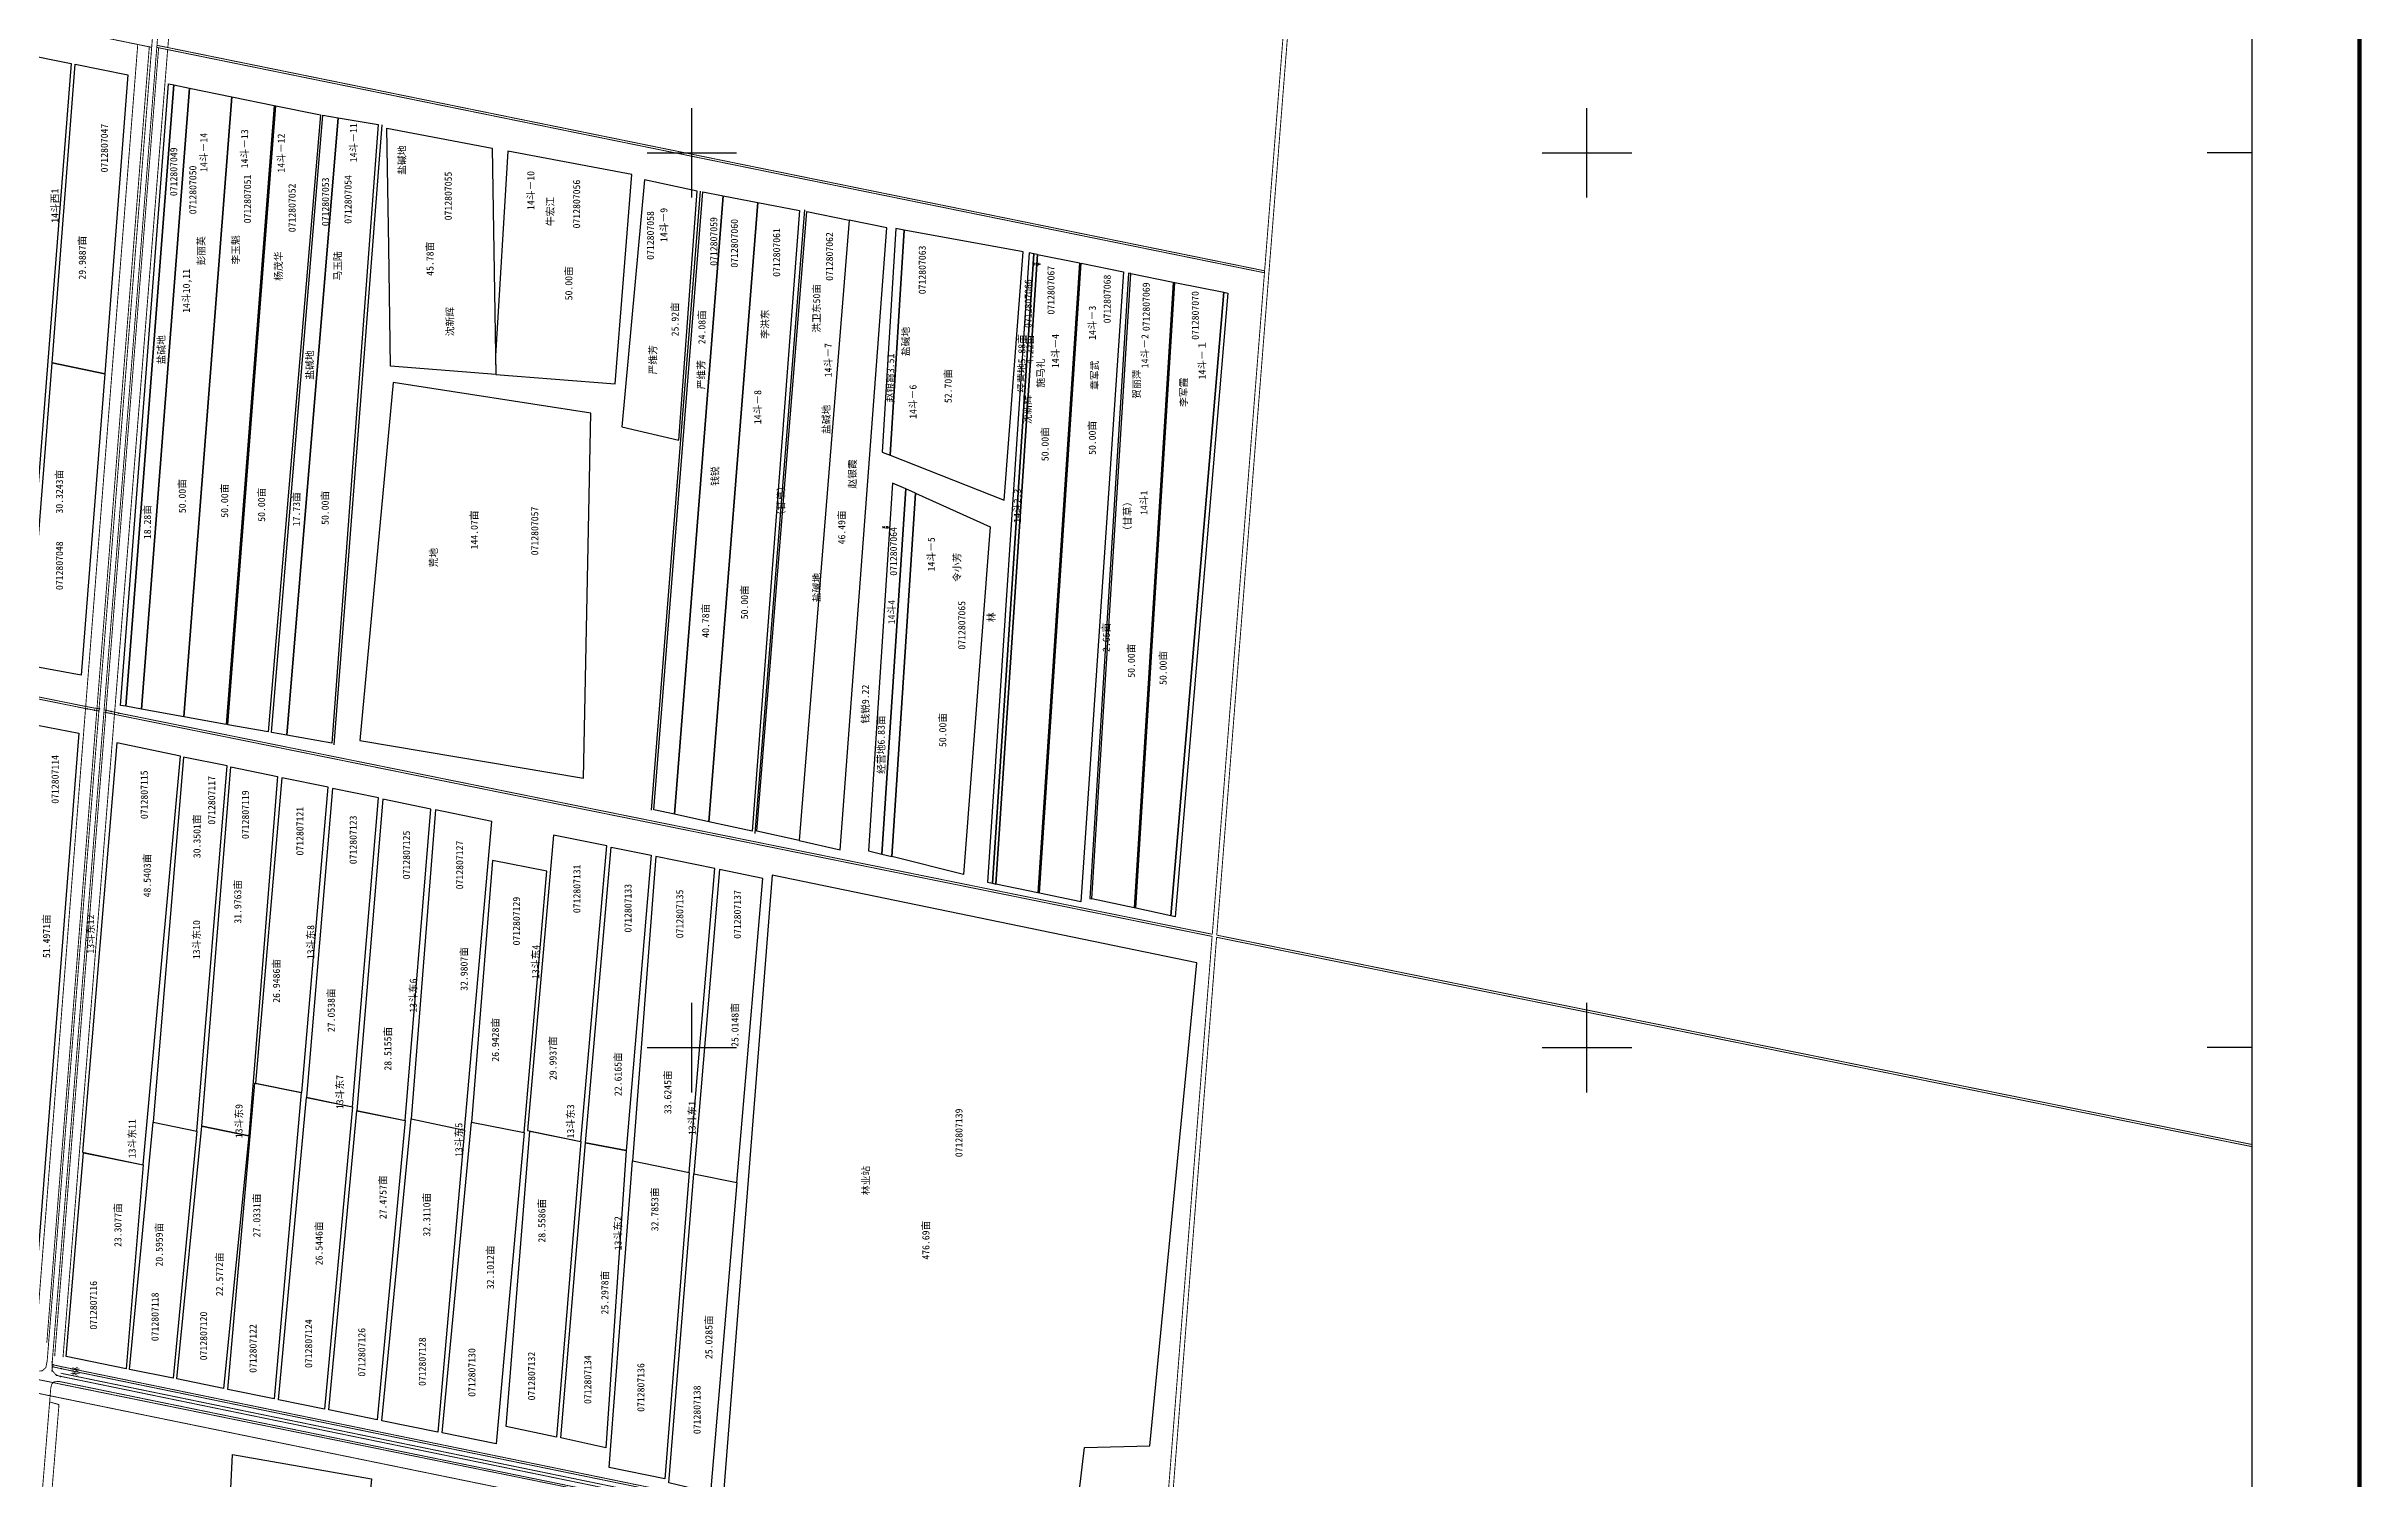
# Model space of a CAD drawing. Extents: x 549547 to 554866, y 4980277 to 4985924.
# Drawn here: x 552279 to 554866, y 4982517 to 4984119 of the extents above; entities that cross this region are included whole.
import ezdxf
from ezdxf.enums import TextEntityAlignment as Align

# ---------------------------------------------------------------- set-up
doc = ezdxf.new("R2010")
doc.units = 0
doc.header["$LTSCALE"] = 10
doc.header["$PDSIZE"] = 0.2
for name, color, linetype in [('2022年', 7, 'CONTINUOUS'), ('5-30', 2, 'CONTINUOUS'), ('TK', 7, 'CONTINUOUS'), ('出地桩', 7, 'CONTINUOUS'), ('园地', 2, 'CONTINUOUS'), ('地块名称', 1, 'CONTINUOUS'), ('地籍号', 7, 'CONTINUOUS'), ('权利人', 7, 'CONTINUOUS'), ('林地', 3, 'CONTINUOUS'), ('经营地', 5, 'CONTINUOUS'), ('经营地面积', 5, 'CONTINUOUS'), ('路林渠', 7, 'CONTINUOUS'), ('身份地', 1, 'CONTINUOUS'), ('身份地面积', 1, 'CONTINUOUS'), ('遮阴地地块', 7, 'CONTINUOUS')]:
    doc.layers.add(name, color=color, linetype=linetype)
doc.styles.add('HZ', font='rs.shx', dxfattribs={"width": 0.8, "bigfont": 'hztxt.shx'})
doc.styles.add('宋体', font='')
doc.styles.get('宋体').set_extended_font_data('SimSun')

msp = doc.modelspace()

# ---------------------------------------------------------------- linework, layer by layer
at = {"layer": '2022年', "color": 4, "linetype": 'Continuous', "elevation": 287.8, "flags": 128}
for points in [[(552661.4, 4983894.6), (552659.3, 4984027.6), (552777.2, 4984005.4), (552781.2, 4983752.4), (552663.5, 4983761.6)], [(553035.1, 4983951.9), (553073.8, 4983944.4), (553019.2, 4983252.5), (552980.6, 4983260.9)]]:
    msp.add_lwpolyline(points, close=True, dxfattribs=at)
at = {"layer": '2022年', "color": 4, "linetype": 'Continuous', "flags": 128}
for points in [[(553218, 4983916.1), (553176, 4983924.8), (553119.9, 4983231.5), (553165.7, 4983221.1)], [(553237.1, 4983913.7), (553227.8, 4983915.4), (553212.6, 4983665.7), (553221.7, 4983662.1)], [(553386.3, 4983886.3), (553382.3, 4983887.1), (553335.9, 4983183.7), (553339.8, 4983182.8)]]:
    msp.add_lwpolyline(points, close=True, dxfattribs=at)
at = {"layer": '2022年', "color": 1, "linetype": 'Continuous', "flags": 128}
for points in [[(553370.1, 4983889.6), (553237.1, 4983913.7), (553221.7, 4983662.1), (553349, 4983611.7)], [(553239, 4983624.4), (553224.4, 4983630.9), (553197.6, 4983220.1), (553212.4, 4983216.4)], [(553249.8, 4983619.6), (553239, 4983624.4), (553212.4, 4983216.4), (553223.4, 4983213.6)]]:
    msp.add_lwpolyline(points, close=True, dxfattribs=at)
at = {"layer": '2022年', "color": 5, "linetype": 'Continuous', "flags": 128}
msp.add_lwpolyline([(553382.3, 4983887.1), (553376.8, 4983888.2), (553330.4, 4983184.8), (553335.9, 4983183.7)], close=True, dxfattribs=at)
at = {"layer": '2022年', "color": 1, "linetype": 'Continuous', "elevation": 288.2, "flags": 128}
msp.add_lwpolyline([(553386.3, 4983886.3), (553339.8, 4983182.8)], dxfattribs=at)
at = {"layer": '5-30', "color": 2, "linetype": 'Continuous', "flags": 128}
msp.add_lwpolyline([(553128.7, 4983934.6), (553176, 4983924.8), (553119.9, 4983231.5), (553072.6, 4983242.1)], close=True, dxfattribs=at)
at = {"layer": 'TK', "linetype": 'Continuous'}
for p, q in [((553000, 4983950), (553000, 4984050)), ((554000, 4983950), (554000, 4984050)), ((552950, 4984000), (553050, 4984000)), ((553950, 4984000), (554050, 4984000)), ((554743, 4984000), (554693, 4984000)), ((553000, 4982950), (553000, 4983050)), ((553000, 4982950), (553000, 4983050)), ((553000, 4982950), (553000, 4983050)), ((553000, 4982950), (553000, 4983050)), ((553000, 4982950), (553000, 4983050)), ((554000, 4982950), (554000, 4983050)), ((552950, 4983000), (553050, 4983000)), ((552950, 4983000), (553050, 4983000)), ((552950, 4983000), (553050, 4983000)), ((552950, 4983000), (553050, 4983000)), ((552950, 4983000), (553050, 4983000)), ((553950, 4983000), (554050, 4983000)), ((554743, 4983000), (554693, 4983000))]:
    msp.add_line(p, q, dxfattribs=at)
at = {"layer": 'TK', "linetype": 'Continuous', "const_width": 5, "flags": 128}
msp.add_lwpolyline([(549623, 4980460), (554863, 4980460), (554863, 4985700), (549623, 4985700)], close=True, dxfattribs=at)
at = {"layer": 'TK', "linetype": 'Continuous', "flags": 128}
msp.add_lwpolyline([(549743, 4980580), (554743, 4980580), (554743, 4985580), (549743, 4985580)], close=True, dxfattribs=at)
at = {"layer": '出地桩', "color": 2, "linetype": 'Continuous', "flags": 128}
for points, elevation in [([(552534.4, 4984052.9), (552480.9, 4983361.1)], 287.5), ([(552534.4, 4984052.9), (552480.9, 4983361.1)], 287.5), ([(553434, 4983876.8), (553387.5, 4983172.8)], 288.2), ([(553538.5, 4983855.5), (553495.1, 4983155.9)], 287.9), ([(553249.8, 4983619.6), (553223.4, 4983213.6)], 288.1)]:
    msp.add_lwpolyline(points, dxfattribs=dict(at, elevation=elevation))
for points in [[(552653.6, 4984031.4), (552600, 4983338.4)], [(553009.5, 4983957.2), (552954.8, 4983265.3)], [(553125.8, 4983936.3), (553070.6, 4983239.5)]]:
    msp.add_lwpolyline(points, dxfattribs=at)
at = {"layer": '园地', "color": 2, "linetype": 'Continuous', "flags": 128}
for points, elevation in [([(552249.4, 4984111.5), (552306.8, 4984099.9), (552253.7, 4983424.7), (552195.1, 4983420.9)], 287.5), ([(552311.2, 4984099), (552370.1, 4984087.1), (552344.2, 4983753.1), (552285.3, 4983765.2)], 287.4), ([(552285.3, 4983765.2), (552344.2, 4983753.1), (552318, 4983416.1), (552259, 4983427.1)], 259.6), ([(552486.8, 4982545.2), (552642.4, 4982518.1), (552629.9, 4982379.2), (552479.1, 4982386)], 287.7)]:
    msp.add_lwpolyline(points, close=True, dxfattribs=dict(at, elevation=elevation))
for points in [[(552269.1, 4983360.5), (552315.2, 4983351.3), (552261.2, 4982661.3), (552209.4, 4982670.7)], [(552319.3, 4982883.3), (552387.3, 4982868.9), (552428.7, 4983325.7), (552357.6, 4983340.7)], [(552447.1, 4982906.7), (552480.9, 4983315), (552432.2, 4983324.8), (552398.4, 4982916.5)], [(552452.8, 4982912.1), (552485, 4983313.8), (552537.2, 4983303.1), (552505, 4982901.4)], [(552564.4, 4982949.7), (552593.7, 4983291.1), (552542, 4983301.6), (552512.6, 4982960.2)], [(552620.9, 4982934), (552650.1, 4983279), (552598.7, 4983289.6), (552569.6, 4982944.6)], [(552679.7, 4982918.6), (552708.6, 4983266.5), (552654.9, 4983277.8), (552626, 4982929.9)], [(552746, 4982907.9), (552776.5, 4983252.6), (552713.8, 4983265.6), (552686.4, 4982920.5)], [(552876.1, 4982895), (552905, 4983225.4), (552845.5, 4983237.6), (552816.6, 4982907.3)], [(552881.1, 4982893.6), (552909.8, 4983224.2), (552954.7, 4983215), (552926.8, 4982885.1)], [(552812.7, 4982905), (552838, 4983197.3), (552777.5, 4983209.2), (552753.9, 4982916.8)], [(553025.8, 4983200.2), (552959.7, 4983213.6), (552933.6, 4982873.6), (552997.2, 4982860.3)], [(553079.2, 4983189.2), (553030.9, 4983199), (553002.2, 4982859), (553050.4, 4982849.3)], [(552563.6, 4982949.8), (552533.4, 4982607.4), (552481.7, 4982617.9), (552511.9, 4982960.3)], [(552620.9, 4982934), (552589.8, 4982596), (552538.4, 4982606.4), (552569.5, 4982944.4)], [(552398.4, 4982916.5), (552447.1, 4982906.7), (552420.5, 4982630.4), (552371.8, 4982640.2)], [(552452.8, 4982912.1), (552505, 4982901.4), (552476.8, 4982618.9), (552424.6, 4982629.7)], [(552679.7, 4982918.6), (552648.4, 4982584.1), (552594.7, 4982595), (552625.9, 4982929.5)], [(552746, 4982907.9), (552716.2, 4982570.3), (552653.6, 4982583), (552686.4, 4982920.5)], [(552812.7, 4982905), (552781.4, 4982557.1), (552721, 4982569.3), (552753.9, 4982916.8)], [(552819, 4982906.8), (552876.1, 4982895), (552848.8, 4982564.7), (552792.6, 4982576.4)], [(552926.8, 4982885.1), (552904, 4982552.6), (552853.9, 4982563.7), (552881.1, 4982893.6)], [(552387.3, 4982868.9), (552368.2, 4982641), (552301.2, 4982654.6), (552320.3, 4982882.5)], [(552969.9, 4982517.9), (552907.9, 4982530.8), (552933.6, 4982873.6), (552997.2, 4982860.3)], [(553020.8, 4982502.5), (552974.2, 4982513.4), (553002.2, 4982859), (553050.3, 4982849.3)]]:
    msp.add_lwpolyline(points, close=True, dxfattribs=at)
at = {"layer": '地块名称', "linetype": 'Continuous'}
for p in [(552324.7, 4983378.6, 287.9), (552332.6, 4983377.2, 288), (552338.2, 4983378.6, 288.3), (552345.4, 4983377, 288.3), (552337.8, 4983376.3, 288.4), (552344.9, 4983374.7, 288.4), (552351.4, 4983375.8, 288), (552359.8, 4983373.9, 288), (552285.5, 4982638.9, 288.9), (552285.6, 4982649, 289), (552286.1, 4982643.3, 288.9), (552286.7, 4982645.5, 288.8), (552290.3, 4982633.8, 288.7), (552294.9, 4982632.6, 288.8), (552295.4, 4982641.2, 288.8)]:
    msp.add_point(p, dxfattribs=at)
at = {"layer": '林地', "color": 3, "linetype": 'Continuous', "flags": 128}
msp.add_lwpolyline([(553564.1, 4983094.8), (553089.7, 4983192.9), (553035.6, 4982501.6), (553423.3, 4982424.1), (553438.6, 4982553.2), (553511.6, 4982555)], close=True, dxfattribs=at)
at = {"layer": '经营地', "color": 5, "linetype": 'Continuous', "flags": 128}
for points, elevation in [([(552421.5, 4984076), (552438.8, 4984072.5), (552385.1, 4983378.3), (552367.8, 4983381.5)], 287.5), ([(552588, 4984042.2), (552604.9, 4984039.3), (552547.5, 4983349.2), (552530.6, 4983352.3)], 287.7), ([(553444.6, 4983166.8), (553447.1, 4983166.3), (553490.5, 4983865.1), (553488, 4983865.6)], 287.9)]:
    msp.add_lwpolyline(points, close=True, dxfattribs=dict(at, elevation=elevation))
msp.add_lwpolyline([(552887.3, 4983709.1), (552666.3, 4983743.5), (552629.2, 4983343.3), (552879.2, 4983301)], close=True, dxfattribs=at)
at = {"layer": '路林渠', "color": 5, "linetype": 'Continuous', "const_width": 1, "flags": 128}
for points, elevation in [([(552512.9, 4985580), (552279.9, 4982649.6), (552278.4, 4982642.4), (552274.3, 4982638.7), (552267.3, 4982638.4), (551039.7, 4982888.2)], 286.4), ([(552518.6, 4985580), (552285.6, 4982649), (552285.5, 4982638.9), (552290.3, 4982633.8), (552294.9, 4982632.6), (553488.2, 4982387.5), (553528.1, 4982380.1), (553564.9, 4982377.5), (553600.1, 4982374.7), (553637.5, 4982369.4), (553658.2, 4982366.7), (554743, 4982152.6)], 287.7), ([(552283.9, 4982619.2), (552285.1, 4982624.1), (552287.6, 4982626.5), (552293.3, 4982626.9), (553486.6, 4982382.5), (553527.8, 4982374.3), (553562.3, 4982372.2), (553600, 4982369.2), (553635.6, 4982364.6), (553656.9, 4982361), (554743, 4982146.7)], 288.9), ([(552116.8, 4980580), (552283.9, 4982619.2)], 291)]:
    msp.add_lwpolyline(points, dxfattribs=dict(at, elevation=elevation))
at = {"layer": '路林渠', "color": 3, "linetype": 'Continuous', "const_width": 1, "flags": 128}
for points, elevation in [([(552414.7, 4984117.7), (552531.7, 4985580)], 288.5), ([(552267.1, 4982670.9), (552381.1, 4984121.2)], 288.2), ([(552394, 4984118.6), (552279.5, 4982670.1)], 285.9), ([(552404.4, 4984117.5), (552288.3, 4982655.1)], 286.1), ([(552297.6, 4982653.7), (552414.5, 4984115.4)], 288.5), ([(553521.8, 4982384), (552295, 4982636.1)], 290.3), ([(552282.7, 4982604), (552293.1, 4982601), (552236.4, 4981906.9)], 288.9)]:
    msp.add_lwpolyline(points, dxfattribs=dict(at, elevation=elevation))
at = {"layer": '路林渠', "color": 4, "linetype": 'Continuous', "const_width": 1, "flags": 128}
for points, elevation in [([(553774.8, 4985580), (553581.5, 4983126.7)], 286.1), ([(553586.5, 4983125.7), (553779.6, 4985580)], 290.1), ([(552396.6, 4984118), (551049.2, 4984394.4)], 287.8), ([(552402.4, 4984117.9), (553639.8, 4983866)], 287.9), ([(552402.6, 4984120.2), (553640, 4983868.2)], 287.9), ([(552324.7, 4983378.6), (550998.9, 4983645.5)], 287.9), ([(552325.1, 4983380.9), (550999, 4983647.8)], 288.3), ([(552337.8, 4983376.3), (552332.6, 4983377.2), (552324.7, 4983378.6)], 288.4), ([(552338.2, 4983378.6), (552332.9, 4983379.5), (552325.1, 4983380.9)], 288.3), ([(552345.4, 4983377), (552351.4, 4983375.8), (552359.8, 4983373.9)], 288.3), ([(552344.9, 4983374.7), (552350.9, 4983373.5), (552359.3, 4983371.6)], 288.4), ([(552359.3, 4983371.6), (553581.3, 4983124.3)], 288.4), ([(552359.8, 4983373.9), (553581.5, 4983126.7)], 288), ([(553581.3, 4983124.3), (553523.7, 4982393)], 286.1), ([(553528.9, 4982392.7), (553586.3, 4983123.3)], 290.1), ([(553586.3, 4983123.3), (554743, 4982889.3)], 288.4), ([(553586.5, 4983125.7), (554743, 4982891.7)], 288), ([(550990.1, 4982889.5), (553487.1, 4982381.2)], 288.3), ([(553482.9, 4982365.4), (550986.4, 4982876.2)], 288.8), ([(552286.1, 4982643.3), (552295.4, 4982641.2)], 288.9), ([(552286.7, 4982645.5), (552296, 4982643.4)], 288.8), ([(553523.4, 4982388.9), (552295.4, 4982641.2)], 289.9), ([(553523.6, 4982391.2), (552296, 4982643.4)], 289.9)]:
    msp.add_lwpolyline(points, dxfattribs=dict(at, elevation=elevation))
at = {"layer": '身份地', "color": 1, "linetype": 'Continuous', "flags": 128}
for points, elevation in [([(552438.8, 4984072.5), (552486.1, 4984062.8), (552432.5, 4983369.8), (552385.1, 4983378.3)], 287.5), ([(552486.1, 4984062.8), (552533.5, 4984053.1), (552480, 4983361.3), (552432.5, 4983369.8)], 287.5), ([(552535.4, 4984052.7), (552585.4, 4984042.5), (552526.9, 4983352.9), (552481.9, 4983360.9)], 287.5), ([(552604.9, 4984039.3), (552649.8, 4984031.7), (552597.8, 4983340.1), (552547.5, 4983349.2)], 287.7), ([(553012.2, 4983956.3), (553035.1, 4983951.9), (552980.6, 4983260.9), (552957.7, 4983265.9)], 287.8), ([(553073.8, 4983944.4), (553120.3, 4983935.5), (553067.5, 4983241.9), (553019.2, 4983252.5)], 287.8), ([(553386.3, 4983886.3), (553433, 4983877), (553386.5, 4983173), (553339.8, 4983182.8)], 288.2), ([(553434.9, 4983876.6), (553482.2, 4983867.2), (553434.5, 4983162.9), (553388.4, 4983172.6)], 288.2), ([(553490.5, 4983865.1), (553537.6, 4983855.7), (553494.2, 4983156.1), (553447.1, 4983166.3)], 287.9), ([(553539.5, 4983855.3), (553594.3, 4983844.4), (553535.2, 4983147.2), (553496, 4983155.7)], 287.9), ([(553249.8, 4983619.6), (553333.3, 4983582.2), (553303.6, 4983193.4), (553223.4, 4983213.6)], 288.1)]:
    msp.add_lwpolyline(points, close=True, dxfattribs=dict(at, elevation=elevation))
for points in [[(552794.5, 4984002.1), (552780.9, 4983773.2), (552781.2, 4983752.4), (552914.6, 4983742), (552932.9, 4983976)], [(553006, 4983957.3), (552947.3, 4983970), (552922, 4983693.7), (552985.6, 4983678.9)]]:
    msp.add_lwpolyline(points, close=True, dxfattribs=at)
at = {"layer": '遮阴地地块', "color": 3, "linetype": 'Continuous', "flags": 128}
for points, elevation in [([(552415.6, 4984077.2), (552421.5, 4984076), (552367.8, 4983381.5), (552361.9, 4983382.5)], 287.5), ([(553594.3, 4983844.4), (553599, 4983843.4), (553539.9, 4983146.2), (553535.2, 4983147.2)], 287.9)]:
    msp.add_lwpolyline(points, close=True, dxfattribs=dict(at, elevation=elevation))

# ---------------------------------------------------------------- texts
at = {"layer": '2022年', "color": 1, "linetype": 'Continuous', "style": 'HZ', "width": 0.8}
for s, p in [('7.23亩', (553382.4, 4983874.7)), ('14.32亩', (553212.6, 4983580.5))]:
    msp.add_text(s, height=2, dxfattribs=at).set_placement(p)
at = {"layer": '2022年', "color": 4, "linetype": 'Continuous', "style": '宋体'}
for s, p in [('沈新辉', (552733.9, 4983795.1, 0.6)), ('钱锐', (553030, 4983627.8, 0.6))]:
    msp.add_text(s, height=8, rotation=90, dxfattribs=at).set_placement(p)
for s, p in [('4.22亩', (553377.3, 4983780.4, 577.7)), ('赵银霞3.51', (553221.9, 4983748.4)), ('赵银霞', (553179.2, 4983641.2)), ('46.49亩', (553167.2, 4983581.5)), ('钱锐9.22', (553193.7, 4983383.9))]:
    msp.add_text(s, height=8, rotation=90, dxfattribs=at).set_placement(p, align=Align.MIDDLE)
at = {"layer": '5-30', "color": 2, "linetype": 'Continuous', "style": '宋体'}
msp.add_text('洪卫东50亩', height=8, rotation=90, dxfattribs=at).set_placement((553143.4, 4983799, 288.2))
at = {"layer": '地块名称', "color": 1, "linetype": 'Continuous', "style": '宋体'}
for s, p in [('盐碱地', (552680.3, 4983975.5, 0.6)), ('14斗西1', (552292.5, 4983921.9, 288.2)), ('14斗10,11', (552439.3, 4983821.3, 289.9)), ('盐碱地', (552411.4, 4983763.6, 0.6)), ('盐碱地', (553243, 4983772.8, 0.6)), ('盐碱地', (552577.3, 4983746.5, 287.7)), ('盐碱地', (553154.3, 4983685.8, 0.6)), ('（甘草）', (553103.8, 4983589.4, 288.2)), ('14斗2,3', (553367.6, 4983586.6, 289.9)), ('14斗1', (553509.1, 4983595.4, 289.9)), ('（甘草）', (553490.8, 4983572.2, 288.2)), ('荒地', (552715.6, 4983536.7, 0.6)), ('盐碱地', (553143.6, 4983497.8, 288.1)), ('14斗4', (553227.2, 4983473.2, 289.9)), ('林', (553338.6, 4983475.6, 288.2)), ('13斗东12', (552332.4, 4983105.1, 288.2)), ('13斗东12', (552332.4, 4983105.1, 288.2)), ('13斗东12', (552332.4, 4983105.1, 288.2)), ('13斗东12', (552332.4, 4983105.1, 288.2)), ('13斗东12', (552332.4, 4983105.1, 288.2)), ('13斗东10', (552450.7, 4983098.9, 288.2)), ('13斗东10', (552450.7, 4983098.9, 288.2)), ('13斗东10', (552450.7, 4983098.9, 288.2)), ('13斗东10', (552450.7, 4983098.9, 288.2)), ('13斗东8', (552578.2, 4983098.9, 288.2)), ('13斗东8', (552578.2, 4983098.9, 288.2)), ('13斗东8', (552578.2, 4983098.9, 288.2)), ('13斗东8', (552578.2, 4983098.9, 288.2)), ('13斗东8', (552578.2, 4983098.9, 288.2)), ('13斗东4', (552829.6, 4983076.8, 288.2)), ('13斗东4', (552829.6, 4983076.8, 288.2)), ('13斗东4', (552829.6, 4983076.8, 288.2)), ('13斗东4', (552829.6, 4983076.8, 288.2)), ('13斗东4', (552829.6, 4983076.8, 288.2)), ('13斗东6', (552692.8, 4983039.1, 288.2)), ('13斗东6', (552692.8, 4983039.1, 288.2)), ('13斗东6', (552692.8, 4983039.1, 288.2)), ('13斗东6', (552692.8, 4983039.1, 288.2)), ('13斗东6', (552692.8, 4983039.1, 288.2)), ('13斗东7', (552610.8, 4982931.3, 288.2)), ('13斗东7', (552610.8, 4982931.3, 288.2)), ('13斗东7', (552610.8, 4982931.3, 288.2)), ('13斗东7', (552610.8, 4982931.3, 288.2)), ('13斗东7', (552610.8, 4982931.3, 288.2)), ('13斗东1', (553004.3, 4982902.3, 288.2)), ('13斗东1', (553004.3, 4982902.3, 288.2)), ('13斗东1', (553004.3, 4982902.3, 288.2)), ('13斗东1', (553004.3, 4982902.3, 288.2)), ('13斗东1', (553004.3, 4982902.3, 288.2)), ('13斗东11', (552378.7, 4982876.4, 288.2)), ('13斗东11', (552378.7, 4982876.4, 288.2)), ('13斗东11', (552378.7, 4982876.4, 288.2)), ('13斗东11', (552378.7, 4982876.4, 288.2)), ('13斗东11', (552378.7, 4982876.4, 288.2)), ('13斗东9', (552498.1, 4982898.8, 288.2)), ('13斗东9', (552498.1, 4982898.8, 288.2)), ('13斗东9', (552498.1, 4982898.8, 288.2)), ('13斗东9', (552498.1, 4982898.8, 288.2)), ('13斗东9', (552498.1, 4982898.8, 288.2)), ('13斗东5', (552743.7, 4982877.8, 288.2)), ('13斗东5', (552743.7, 4982877.8, 288.2)), ('13斗东5', (552743.7, 4982877.8, 288.2)), ('13斗东5', (552743.7, 4982877.8, 288.2)), ('13斗东5', (552743.7, 4982877.8, 288.2)), ('13斗东3', (552868.6, 4982898.5, 288.2)), ('13斗东3', (552868.6, 4982898.5, 288.2)), ('13斗东3', (552868.6, 4982898.5, 288.2)), ('13斗东3', (552868.6, 4982898.5, 288.2)), ('13斗东3', (552868.6, 4982898.5, 288.2)), ('13斗东2', (552921.5, 4982773.5, 288.2)), ('13斗东2', (552921.5, 4982773.5, 288.2)), ('13斗东2', (552921.5, 4982773.5, 288.2)), ('13斗东2', (552921.5, 4982773.5, 288.2)), ('13斗东2', (552921.5, 4982773.5, 288.2)), ('林', (552315.5, 4982632.9, 288.8))]:
    msp.add_text(s, height=8, rotation=90, dxfattribs=at).set_placement(p)
at = {"layer": '地籍号', "color": 1, "linetype": 'Continuous', "style": '宋体'}
for s, p in [('0712807047', (552347.7, 4983978.2, 288.2)), ('0712807049', (552425.2, 4983951.7, 288.2)), ('0712807050', (552446.6, 4983931.4, 288.2)), ('0712807051', (552507.6, 4983921.3, 288.2)), ('0712807053', (552594.7, 4983918.1, 288.2)), ('0712807054', (552619.9, 4983920.8, 288.2)), ('0712807055', (552731.9, 4983924.6, 288.2)), ('0712807052', (552557.4, 4983911.3, 288.2)), ('0712807056', (552875.3, 4983915.6, 288.2)), ('0712807058', (552957.7, 4983880.5, 288.2)), ('0712807059', (553028.5, 4983873.8, 288.2)), ('0712807060', (553051.5, 4983871.7, 288.2)), ('0712807061', (553098.7, 4983861.5, 288.2)), ('0712807062', (553157.8, 4983857, 288.2)), ('0712807063', (553261.4, 4983842, 288.2)), ('0712807067', (553405.2, 4983819.3, 288.2)), ('0712807066', (553379.8, 4983804.3, 288.2)), ('0712807068', (553468, 4983809.5, 288.2)), ('0712807069', (553511.6, 4983800.8, 288.2)), ('0712807070', (553566.4, 4983791.1, 288.2)), ('0712807057', (552828.5, 4983550.2, 288.2)), ('0712807048', (552297.6, 4983511.4, 288.2)), ('0712807064', (553229.3, 4983527.4, 288.2)), ('0712807065', (553305.6, 4983444.8, 288.2)), ('0712807114', (552292.7, 4983272.6, 288.2)), ('0712807115', (552392.3, 4983255.4, 288.2)), ('0712807117', (552467.6, 4983249.2, 288.2)), ('0712807119', (552505.3, 4983233.1, 288.2)), ('0712807121', (552566.2, 4983214.7, 288.2)), ('0712807123', (552625.7, 4983205, 288.2)), ('0712807125', (552685.2, 4983188.1, 288.2)), ('0712807127', (552744.6, 4983176.9, 288.2)), ('0712807131', (552875.6, 4983150.3, 288.2)), ('0712807133', (552932.7, 4983128.6, 288.2)), ('0712807135', (552990.5, 4983122.2, 288.2)), ('0712807137', (553054.9, 4983121.6, 288.2)), ('0712807129', (552808.1, 4983114.2, 288.2)), ('0712807139', (553302.4, 4982877.5, 288.2)), ('0712807116', (552335.5, 4982684.8, 288.2)), ('0712807118', (552404.3, 4982671.9, 288.2)), ('0712807120', (552458.6, 4982650.5, 288.2)), ('0712807122', (552513.8, 4982636.5, 288.2)), ('0712807124', (552575.9, 4982641.9, 288.2)), ('0712807126', (552635.3, 4982632.3, 288.2)), ('0712807128', (552702.9, 4982621.8, 288.2)), ('0712807130', (552758.3, 4982609.7, 288.2)), ('0712807132', (552825, 4982605.7, 288.2)), ('0712807134', (552887.7, 4982601.7, 288.2)), ('0712807136', (552947.1, 4982592.9, 288.2)), ('0712807138', (553009.8, 4982568, 288.2))]:
    msp.add_text(s, height=8, rotation=90, dxfattribs=at).set_placement(p)
at = {"layer": '权利人', "color": 1, "linetype": 'Continuous', "style": '宋体'}
for s, p in [('14斗－13', (552504.4, 4983982.8, 288.2)), ('14斗－11', (552626.1, 4983989.6, 288.2)), ('14斗－14', (552458.8, 4983978.8, 288.2)), ('14斗－12', (552545.3, 4983978, 288.2)), ('14斗－10', (552824.1, 4983936.2, 288.2)), ('牛宏江', (552846, 4983918.2, 288.2)), ('14斗－9', (552972.8, 4983900.4, 288.2)), ('彭丽英', (552455.9, 4983874.2, 288.2)), ('李玉魁', (552494.5, 4983875.2, 288.2)), ('杨茂华', (552542.3, 4983857, 288.2)), ('马玉陆', (552608.5, 4983857.4, 288.2)), ('李洪东', (553085.8, 4983792.2, 288.2)), ('14斗－3', (553451.4, 4983791.1, 288.2)), ('14斗－4', (553410.2, 4983759.5, 288.2)), ('14斗－2', (553510.2, 4983759.3, 288.2)), ('严维芳', (552960.6, 4983752.4, 288.2)), ('严维芳', (553014.5, 4983735.8, 288.2)), ('14斗－7', (553156.4, 4983749.2, 288.2)), ('施马礼', (553393.8, 4983737.6, 288.2)), ('章军武', (553454.2, 4983735.1, 288.2)), ('14斗－１', (553574.1, 4983746.8, 288.2)), ('14斗－6', (553251.1, 4983702.8, 288.2)), ('贺丽萍', (553501.1, 4983725.2, 288.2)), ('李军霞', (553553.6, 4983716.1, 288.2)), ('14斗－8', (553077.6, 4983696.8, 288.2)), ('沈新辉', (553379.2, 4983696.8, 288.2)), ('14斗－5', (553271.5, 4983532.3, 288.2)), ('令小芳', (553300.3, 4983520.5, 288.2))]:
    msp.add_text(s, height=8, rotation=90, dxfattribs=at).set_placement(p)
at = {"layer": '林地', "color": 3, "linetype": 'Continuous', "style": '宋体'}
msp.add_text('林业站', height=8, rotation=90, dxfattribs=at).set_placement((553198.4, 4982835.2, 289.9))
msp.add_text('476.69亩', height=8, rotation=90, dxfattribs=at).set_placement((553261.2, 4982784.8), align=Align.MIDDLE)
at = {"layer": '经营地', "color": 5, "linetype": 'Continuous', "style": '宋体'}
msp.add_text('经营地6.83亩', height=8, rotation=90, dxfattribs=at).set_placement((553211.3, 4983338.7, 289.5), align=Align.MIDDLE)
at = {"layer": '经营地面积', "color": 5, "linetype": 'Continuous', "style": '宋体'}
for s, p in [('45.78亩', (552707.2, 4983881.7, 289.5)), ('52.70亩', (553286.1, 4983739.4)), ('144.07亩', (552756.7, 4983578.6)), ('2.65亩', (553462.7, 4983458.5, 289.5))]:
    msp.add_text(s, height=8, rotation=90, dxfattribs=at).set_placement(p, align=Align.MIDDLE)
at = {"layer": '身份地面积', "color": 1, "linetype": 'Continuous', "style": '宋体'}
for s, p in [('29.9887亩', (552318.8, 4983882.9)), ('50.00亩', (552862.3, 4983854.3, 289.5)), ('25.92亩', (552981, 4983814.1, 289.5)), ('24.08亩', (553011, 4983805.2, 289.5)), ('50.00亩', (553394.3, 4983674.5, 289.5)), ('50.00亩', (553447.1, 4983681.5, 289.5)), ('30.3243亩', (552293.2, 4983621.4)), ('50.00亩', (552430.5, 4983616.4, 289.5)), ('50.00亩', (552477.8, 4983611.3, 289.5)), ('50.00亩', (552519.1, 4983606.8, 289.5)), ('17.73亩', (552558, 4983601.8, 289.5)), ('50.00亩', (552590.1, 4983603.3, 289.5)), ('18.28亩', (552391.5, 4983587.4, 289.5)), ('50.00亩', (553058.6, 4983497.8, 289.5)), ('40.78亩', (553015.1, 4983477.1, 289.5)), ('50.00亩', (553490.7, 4983432.5, 289.5)), ('50.00亩', (553526.2, 4983424.4, 289.5)), ('50.00亩', (553280, 4983355, 289.5)), ('30.3501亩', (552446.9, 4983236.2)), ('48.5403亩', (552391.3, 4983192.4)), ('31.9763亩', (552492.5, 4983163)), ('51.4971亩', (552278.9, 4983124.6)), ('26.9486亩', (552535.7, 4983074.6)), ('32.9807亩', (552745.3, 4983088)), ('27.0538亩', (552596.9, 4983041.8)), ('25.0148亩', (553047.9, 4983025.3)), ('28.5155亩', (552660.2, 4982998.8)), ('26.9428亩', (552780.3, 4983008.8)), ('26.9428亩', (552780.3, 4983008.8)), ('26.9428亩', (552780.3, 4983008.8)), ('26.9428亩', (552780.3, 4983008.8)), ('29.9937亩', (552844.6, 4982988.3)), ('29.9937亩', (552844.6, 4982988.3)), ('29.9937亩', (552844.6, 4982988.3)), ('29.9937亩', (552844.6, 4982988.3)), ('22.6165亩', (552917.3, 4982970.4)), ('22.6165亩', (552917.3, 4982970.4)), ('22.6165亩', (552917.3, 4982970.4)), ('22.6165亩', (552917.3, 4982970.4)), ('33.6245亩', (552972.9, 4982950.2)), ('33.6245亩', (552972.9, 4982950.2)), ('33.6245亩', (552972.9, 4982950.2)), ('33.6245亩', (552972.9, 4982950.2)), ('27.0331亩', (552513.7, 4982812.5)), ('27.4757亩', (552654.7, 4982832.8)), ('32.3110亩', (552703.6, 4982813.3)), ('32.7853亩', (552958.4, 4982819.3)), ('32.7853亩', (552958.4, 4982819.3)), ('32.7853亩', (552958.4, 4982819.3)), ('32.7853亩', (552958.4, 4982819.3)), ('23.3077亩', (552358.6, 4982801.7)), ('28.5586亩', (552832.2, 4982806.6)), ('20.5959亩', (552404.8, 4982779.8)), ('26.5446亩', (552583.3, 4982781.3)), ('22.5772亩', (552472.2, 4982746.7)), ('32.1012亩', (552774.7, 4982754.5)), ('32.1012亩', (552774.7, 4982754.5)), ('32.1012亩', (552774.7, 4982754.5)), ('32.1012亩', (552774.7, 4982754.5)), ('25.2978亩', (552902.6, 4982726.2)), ('25.2978亩', (552902.6, 4982726.2)), ('25.2978亩', (552902.6, 4982726.2)), ('25.2978亩', (552902.6, 4982726.2)), ('25.0285亩', (553018.8, 4982676.4)), ('25.0285亩', (553018.8, 4982676.4)), ('25.0285亩', (553018.8, 4982676.4)), ('25.0285亩', (553018.8, 4982676.4))]:
    msp.add_text(s, height=8, rotation=90, dxfattribs=at).set_placement(p, align=Align.MIDDLE)
at = {"layer": '身份地面积', "color": 5, "linetype": 'Continuous', "style": '宋体'}
msp.add_text('经营地5.88亩', height=8, rotation=90, dxfattribs=at).set_placement((553368.4, 4983764.7, 577.7), align=Align.MIDDLE)

doc.saveas('drawing.dxf')
